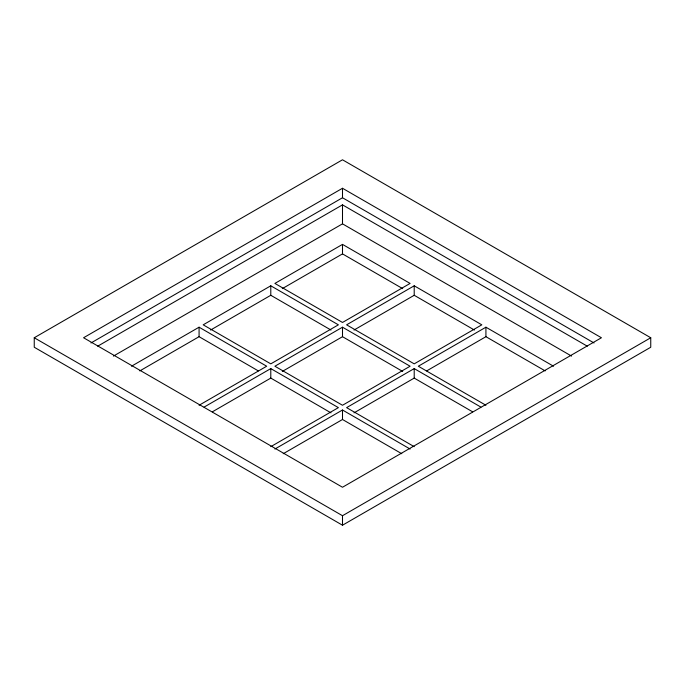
<?xml version="1.0" encoding="UTF-8"?>
<svg xmlns="http://www.w3.org/2000/svg" width="685" height="685" viewBox="0 0 685 685"><rect width="100%" height="100%" fill="white"/><g stroke="black" fill="none" stroke-linecap="round" stroke-linejoin="round"><path stroke-width="1.03" d="M34.25 337.756L342.5 159.785L650.75 337.756L650.75 347.244L342.5 525.215L34.25 347.244L34.25 337.756L342.5 515.719L650.75 337.756M342.5 188.264L83.57 337.756L342.5 487.249L601.43 337.756L342.5 188.264L342.5 197.751L90.968 342.971M97.715 346.182L342.5 204.858L587.285 346.182M113.419 356.097L342.5 223.841L571.581 356.097M131.469 366.227L199.078 327.199L266.679 366.227L199.078 405.263M270.789 285.799L203.188 324.827L270.789 363.855L338.39 324.827L270.789 285.799L270.789 295.286L330.983 330.042M342.5 244.391L274.899 283.427L342.5 322.455L410.101 283.427L342.5 244.391L342.5 253.887L282.306 288.633M139.808 370.91L199.078 336.695L258.339 370.91M210.595 330.042L270.789 295.286M204.113 407.095L270.789 368.599L338.39 407.635L270.789 446.663M342.5 327.199L274.899 366.227L342.5 405.263L410.101 366.227L342.5 327.199L342.5 336.695L402.694 371.441M414.211 285.799L346.61 324.827L414.211 363.855L481.812 324.827L414.211 285.799L414.211 295.286L474.405 330.042M212.444 411.779L270.789 378.094L330.983 412.849M282.306 371.441L342.5 336.695M354.017 330.042L414.211 295.286M274.899 449.035L342.5 410.007L410.101 449.035M480.887 407.095L414.211 368.599L346.61 407.635L414.211 446.663M553.531 366.227L485.922 327.199L418.321 366.227L485.922 405.263M283.23 453.718L342.5 419.494L401.77 453.718M354.017 412.849L414.211 378.094L472.556 411.779M426.661 370.91L485.922 336.695L545.192 370.91M342.5 197.751L594.032 342.971M342.5 253.887L402.694 288.633M485.922 327.199L485.922 336.695M414.211 368.599L414.211 378.094M342.5 204.858L342.5 223.841M342.5 410.007L342.5 419.494M342.5 515.719L342.5 525.215M270.789 368.599L270.789 378.094M199.078 327.199L199.078 336.695"/></g></svg>
